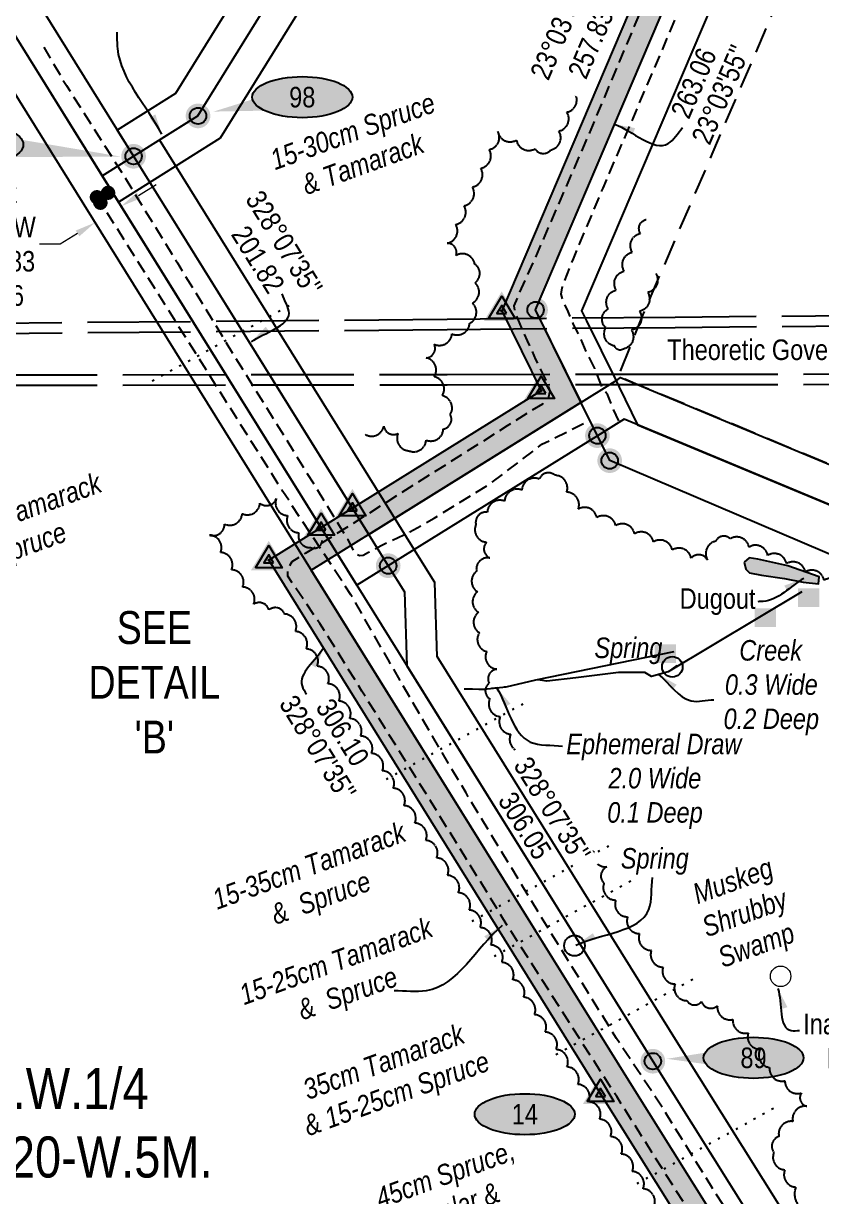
# Model space of a CAD drawing. Extents: x 502021 to 516972, y 6026865 to 6037901.
# Drawn here: x 506605 to 506994, y 6029205 to 6029776 of the extents above; entities that cross this region are included whole.
import ezdxf
from ezdxf.enums import TextEntityAlignment as Align

# ---------------------------------------------------------------- set-up
doc = ezdxf.new("R2010")
doc.units = 0
doc.header["$LTSCALE"] = 5
doc.header["$PDSIZE"] = 0.5
for name, pattern in [('0', [1, 1, 0]), ('foc-ACCESSROAD', [3.75, 2.5, -1.25]), ('foc-TOPO', [1, 0.2, -0.8]), ('foc-TOPO-ephemeral', [6.25, 3.125, -0.625, 0.625, -0.625, 0.625, -0.625]), ('foc-UNSURVEYED', [12.5, 10, -2.5]), ('UG_PIPE', [1.875, 1.25, -0.625])]:
    doc.linetypes.add(name, pattern=pattern)
doc.layers.get('Defpoints').update_dxf_attribs({"color": 9})
for name, color, linetype, lineweight in [('AS-GENERAL', 48, 'Continuous', 18), ('F-RW-T', 190, 'Continuous', 9), ('T-TEXT', 48, 'Continuous', 18)]:
    doc.layers.add(name, color=color, linetype=linetype, lineweight=lineweight)
for name, color, linetype in [('AS-PIPE-UG', 44, 'UG_PIPE'), ('AS-SYMBOL', 7, 'Continuous'), ('AS-UNDERLAY-H', 141, 'Continuous'), ('C-RW', 13, 'Continuous'), ('C-SYMBOL', 7, 'Continuous'), ('DETAIL-T', 7, 'Continuous'), ('F-RW', 190, 'Continuous'), ('F-WS', 190, 'foc-ACCESSROAD'), ('L-BD', 7, 'Continuous'), ('L-BD1', 253, 'Continuous'), ('L-MON', 1, 'Continuous'), ('L-ROAD-T', 7, 'Continuous'), ('L-USEC', 7, 'foc-UNSURVEYED'), ('P-ELEVATION', 7, 'Continuous'), ('P-PROPOSED', 10, 'Continuous'), ('P-PROPOSED-H', 21, 'Continuous'), ('P-STATION', 7, 'Continuous'), ('T-BUSH', 110, '0'), ('T-BUSH-T', 110, 'Continuous'), ('T-DRAW', 143, 'foc-TOPO-ephemeral'), ('T-VEGETATION CHANGE', 104, 'foc-TOPO'), ('T-WATER', 160, 'Continuous'), ('T-WATER-H', 133, 'Continuous'), ('T-WATER-T', 170, 'Continuous')]:
    doc.layers.add(name, color=color, linetype=linetype)
doc.styles.add('175L', font='ARIALN.TTF', dxfattribs={"height": 20})
doc.styles.add('80CG', font='ARIALN.TTF', dxfattribs={"height": 10})
doc.styles.add('80L', font='ARIALN.TTF', dxfattribs={"height": 10})
doc.styles.add('80LS', font='ARIALNI.TTF', dxfattribs={"height": 10})
doc.styles.add('foc-LtypeFont', font='ARIALN.TTF', dxfattribs={"height": 7.35})
doc.linetypes.add('foc-TOPO-flowdirection-NOLINE', pattern='A,0,[">",foc-LtypeFont,S=0.3,R=0,X=0,Y=-0.945],-20,[">",foc-LtypeFont,S=0.3,R=0,X=0,Y=-0.945],0', length=20)
doc.dimstyles.new('Compass 5 000', dxfattribs={"dimscale": 5, "dimtxt": 9, "dimasz": 2, "dimexe": 0.2, "dimexo": 0.0625, "dimgap": 0.5, "dimtad": 0, "dimtih": 1, "dimtoh": 1, "dimzin": 0, "dimdsep": 46, "dimtxsty": '80CG', "dimcen": 0.1, "dimse1": 1, "dimse2": 1, "dimclrd": 256, "dimclrt": 256, "dimaunit": 1, "dimadec": 4, "dimazin": 0, "dimtfac": 0.06, "dimtofl": 0, "dimtmove": 0, "dimatfit": 1, "dimfxl": 0.2, "dimtolj": 1, "dimtzin": 0, "dimlwd": -1, "dimarcsym": 0})

# ---------------------------------------------------------------- blocks, each defined once
blk = doc.blocks.new('fdia')
at = {"color": 255, "const_width": 1}
blk.add_lwpolyline([(-0.5, 0, 1), (0.5, 0, 1)], format="xyb", close=True, dxfattribs=at)
blk = doc.blocks.new('Fdiaa')
blk.add_blockref('fdia', (0, 0))
blk = doc.blocks.new('fdib')
at = {"color": 1, "const_width": 1.6}
blk.add_lwpolyline([(-0.4, 0, 1), (0.4, 0, 1)], format="xyb", close=True, dxfattribs=at)
at = {"color": 1}
blk.add_circle((0, 0), 0.8, dxfattribs=at)
blk = doc.blocks.new('Fdibb')
blk.add_blockref('fdib', (0, 0))
blk = doc.blocks.new('fdicc')
for name in ['Fdibb', 'Fdiaa']:
    blk.add_blockref(name, (0, 0))
blk = doc.blocks.new('FDI')
blk.add_blockref('fdicc', (0, 0))
blk = doc.blocks.new('*D622')
at = {"layer": 'Defpoints', "color": 0, "transparency": 16777216}
for p in [(506628.4, 6029726.31), (506615.66, 6029718.39), (506640.12, 6029679.05)]:
    blk.add_point(p, dxfattribs=at)
at = {"layer": 'F-RW-T', "transparency": 16777216}
for p, q in [((506661.35, 6029692.25), (506669.84, 6029697.53)), ((506631.63, 6029673.77), (506623.14, 6029668.49)), ((506623.14, 6029668.49), (506613.14, 6029668.49))]:
    blk.add_line(p, q, dxfattribs=at)
for points in [[(506660.47, 6029693.66), (506662.23, 6029690.83), (506652.86, 6029686.97)], [(506630.75, 6029675.18), (506632.51, 6029672.35), (506640.12, 6029679.05)]]:
    blk.add_solid(points, dxfattribs=at)
at = {"layer": 'F-RW-T', "transparency": 16777216, "insert": (506574.05, 6029668.49), "char_height": 10, "attachment_point": 5, "style": '80CG'}
blk.add_mtext('\\A1;Paramount\\P15.00 P/L R/W\\PPlan 972 0583\\PPLA 941676', dxfattribs=at)
blk = doc.blocks.new('RISER')
h = blk.add_hatch(color=255)
h.dxf.hatch_style = 1
edge = h.paths.add_edge_path()
edge.add_arc((0, 0), 0.7, 0, 360)
blk.add_hatch(color=13).paths.add_polyline_path([(0.58, -0.15), (-0.58, -0.15, 0.774597)])
at = {"color": 13}
blk.add_line((-0.58, -0.15), (0.58, -0.15), dxfattribs=at)
blk.add_circle((0, 0), 0.6, dxfattribs=at)
blk = doc.blocks.new('TRIA')
blk.add_hatch(color=255).paths.add_polyline_path([(-0.041, 1.521), (-1.475, -0.867), (1.392, -0.867)])
blk = doc.blocks.new('Hybrid_EC')
at = {"color": 251}
for points in [[(-1.3, -0.74), (0, 1.42), (1.3, -0.74)], [(0.47, -0.26), (0, 0.53), (-0.47, -0.26)]]:
    blk.add_lwpolyline(points, close=True, dxfattribs=at)
at = {"layer": 'Defpoints'}
blk.add_circle((0, 0), 0.05, dxfattribs=at)
at = {"xscale": 1.2, "yscale": 1.2, "zscale": 1.2}
blk.add_blockref('TRIA', (0.05, 0.06), dxfattribs=at)
blk = doc.blocks.new('Hybrd Num')
at = {"layer": 'P-ELEVATION'}
h = blk.add_hatch(color=111, dxfattribs=at)
h.dxf.hatch_style = 1
edge = h.paths.add_edge_path()
edge.add_ellipse((0, 0), major_axis=(-24.38, 0), ratio=0.410256, start_angle=0, end_angle=360)
at = {"layer": 'P-ELEVATION', "color": 7, "flags": 128}
blk.add_lwpolyline([(0, 0, 12.5, 0, 0), (-12.42, -6.43, 0, 0, 0)], format="xyseb", dxfattribs=at)
at = {"layer": 'P-ELEVATION', "color": 7}
blk.add_ellipse((0, 0), major_axis=(-24.38, 0), ratio=0.410256, dxfattribs=at)
at = {"color": 0, "style": '80L'}
blk.add_attdef('NUMBER', text='', height=10, dxfattribs=at).set_placement((0, 0), align=Align.MIDDLE_CENTER)
at = {"style": '80L', "flags": 1}
blk.add_attdef('ID', text='', height=10, dxfattribs=at).set_placement((-0.56, -3.99), align=Align.MIDDLE_CENTER)
blk = doc.blocks.new('*U997')
at = {"layer": 'P-ELEVATION'}
h = blk.add_hatch(color=111, dxfattribs=at)
h.dxf.hatch_style = 1
edge = h.paths.add_edge_path()
edge.add_ellipse((0, 0), major_axis=(-24.38, 0), ratio=0.410256, start_angle=0, end_angle=360)
at = {"layer": 'P-ELEVATION', "color": 7, "flags": 128}
blk.add_lwpolyline([(0, 0, 12.5, 0, 0), (-42.26, -0.49, 0, 0, 0)], format="xyseb", dxfattribs=at)
at = {"layer": 'P-ELEVATION', "color": 7}
blk.add_ellipse((0, 0), major_axis=(-24.38, 0), ratio=0.410256, dxfattribs=at)
at = {"color": 0, "style": '80L'}
blk.add_attdef('NUMBER', text='', height=10, dxfattribs=at).set_placement((0, 0), align=Align.MIDDLE_CENTER)
at = {"style": '80L', "flags": 1}
blk.add_attdef('ID', text='', height=10, dxfattribs=at).set_placement((-0.56, -3.99), align=Align.MIDDLE_CENTER)
blk = doc.blocks.new('*U999')
at = {"layer": 'P-ELEVATION'}
h = blk.add_hatch(color=111, dxfattribs=at)
h.dxf.hatch_style = 1
edge = h.paths.add_edge_path()
edge.add_ellipse((0, 0), major_axis=(-24.38, 0), ratio=0.410256, start_angle=0, end_angle=360)
at = {"layer": 'P-ELEVATION', "color": 7, "flags": 128}
blk.add_lwpolyline([(0, 0, 12.5, 0, 0), (71.55, -5.81, 0, 0, 0)], format="xyseb", dxfattribs=at)
at = {"layer": 'P-ELEVATION', "color": 7}
blk.add_ellipse((0, 0), major_axis=(-24.38, 0), ratio=0.410256, dxfattribs=at)
at = {"color": 0, "style": '80L'}
blk.add_attdef('NUMBER', text='', height=10, dxfattribs=at).set_placement((0, 0), align=Align.MIDDLE_CENTER)
at = {"style": '80L', "flags": 1}
blk.add_attdef('ID', text='', height=10, dxfattribs=at).set_placement((-0.56, -3.99), align=Align.MIDDLE_CENTER)
blk = doc.blocks.new('*U995')
at = {"layer": 'P-ELEVATION'}
h = blk.add_hatch(color=111, dxfattribs=at)
h.dxf.hatch_style = 1
edge = h.paths.add_edge_path()
edge.add_ellipse((0, 0), major_axis=(-24.38, 0), ratio=0.410256, start_angle=0, end_angle=360)
at = {"layer": 'P-ELEVATION', "color": 7, "flags": 128}
blk.add_lwpolyline([(0, 0, 12.5, 0, 0), (-43.24, -7.05, 0, 0, 0)], format="xyseb", dxfattribs=at)
at = {"layer": 'P-ELEVATION', "color": 7}
blk.add_ellipse((0, 0), major_axis=(-24.38, 0), ratio=0.410256, dxfattribs=at)
at = {"color": 0, "style": '80L'}
blk.add_attdef('NUMBER', text='', height=10, dxfattribs=at).set_placement((0, 0), align=Align.MIDDLE_CENTER)
at = {"style": '80L', "flags": 1}
blk.add_attdef('ID', text='', height=10, dxfattribs=at).set_placement((-0.56, -3.99), align=Align.MIDDLE_CENTER)

msp = doc.modelspace()

# ---------------------------------------------------------------- hatches: boundary and pattern name
at = {"layer": 'AS-UNDERLAY-H', "linetype": 'Continuous'}
h = msp.add_hatch(color=256, dxfattribs=at)
h.dxf.hatch_style = 1
h.paths.add_polyline_path([(506982.393, 6029500.919), (506992.684, 6029500.919), (506992.684, 6029491.843), (506982.393, 6029491.843)])
h = msp.add_hatch(color=256, dxfattribs=at)
h.dxf.hatch_style = 1
h.paths.add_polyline_path([(506961.261, 6029491.16), (506971.551, 6029491.16), (506971.551, 6029482.084), (506961.261, 6029482.084)])
h = msp.add_hatch(color=256, dxfattribs=at)
h.dxf.hatch_style = 1
h.paths.add_polyline_path([(506912.617, 6029473.709), (506922.908, 6029473.709), (506922.908, 6029464.634), (506912.617, 6029464.634)])
at = {"layer": 'P-PROPOSED-H'}
h = msp.add_hatch(color=256, dxfattribs=at)
h.dxf.hatch_style = 1
h.paths.add_polyline_path([(504973.197, 6032186.53), (504922.761, 6032152.537), (504803.024, 6032187.082), (504622.188, 6032065.083), (504798.107, 6031801.5), (504823.054, 6031778.431), (504776.7, 6031728.304), (505444.447, 6031110.817), (505445.55, 6031082.57), (505616.096, 6030924.861), (505548.237, 6030851.481), (505709.674, 6030702.192), (505777.534, 6030775.574), (506054.488, 6030519.465), (506082.737, 6030520.569), (506274.819, 6030342.944), (506939.05, 6029873.176), (506838.091, 6029636.079), (506857.259, 6029597.1), (506724.679, 6029514.687), (506886.234, 6029254.877), (507213.444, 6028732.366), (507213.71, 6028563.716), (507244.775, 6028565.045), (507304.079, 6028537.359), (507314.327, 6028536.982), (507315.569, 6028501.931), (507335.616, 6028501.192), (507340.198, 6028371.878), (507173.628, 6028290.235), (507215.418, 6028204.976), (507228.88, 6028211.574), (507193.689, 6028283.372), (507351.284, 6028360.616), (507355.359, 6028367.389), (507350.104, 6028515.661), (507330.058, 6028516.399), (507328.816, 6028551.45), (507307.668, 6028552.23), (507247.796, 6028580.18), (507228.677, 6028579.362), (507228.429, 6028736.683), (506898.953, 6029262.814), (506745.329, 6029509.87), (506876.703, 6029591.534), (506854.577, 6029636.528), (506957.583, 6029878.431), (506284.277, 6030354.618), (506088.356, 6030535.792), (506060.107, 6030534.689), (505776.706, 6030796.76), (505708.846, 6030723.378), (505569.423, 6030852.309), (505637.282, 6030925.689), (505460.289, 6031089.361), (505459.185, 6031117.608), (504797.886, 6031729.133), (504844.24, 6031779.259), (504809.59, 6031811.301), (504642.939, 6032060.997), (504805.6, 6032170.736), (504925.334, 6032136.191), (504981.195, 6032173.841)])
at = {"layer": 'T-WATER-H'}
h = msp.add_hatch(color=256, dxfattribs=at)
h.dxf.hatch_style = 1
h.paths.add_polyline_path([(506956.132, 6029513.643), (506956.998, 6029510.264), (506958.68, 6029508.596), (506964.554, 6029507.311), (506975.698, 6029505.692), (506984.835, 6029504.027), (506992.225, 6029503.242), (506992.619, 6029506.637), (506977.436, 6029511.925), (506962.763, 6029515.127), (506958.519, 6029515.882)])

# ---------------------------------------------------------------- linework, layer by layer
at = {"layer": 'AS-GENERAL'}
msp.add_circle((506973.858, 6029312.09), 4.997, dxfattribs=at)
at = {"layer": 'AS-PIPE-UG', "flags": 128}
for points in [[(506895.183, 6029582.462), (506892.345, 6029588.446), (506889.735, 6029594.994), (506887.018, 6029598.903), (506883.445, 6029607.95), (506879.562, 6029615.631), (506876.374, 6029623.043), (506873.084, 6029629.501), (506870.048, 6029636.618), (506867.963, 6029640.531), (506867.001, 6029644.21), (506867.509, 6029647.248), (506873.011, 6029661.442), (506887.438, 6029695.87), (506897.316, 6029718.852), (506915.533, 6029761.308), (506932.559, 6029801.798), (506951.586, 6029847.186), (506964.299, 6029875.289), (506977.096, 6029906.267), (506978.353, 6029911.109), (506977.5, 6029914.088), (506973.54, 6029917.548), (506965.502, 6029923.208), (506957.625, 6029928.97), (506950.19, 6029934.121), (506917.546, 6029956.873), (506878.89, 6029983.687), (506851.255, 6030002.854), (506832.453, 6030016.104), (506800.846, 6030038.859), (506764.512, 6030064.732), (506731.369, 6030088.159), (506685.953, 6030120.2), (506647.066, 6030147.15), (506600.034, 6030180.655), (506563.193, 6030206.731), (506525.692, 6030233.367), (506494.909, 6030254.861), (506465.786, 6030274.777), (506396.78, 6030324.509)], [(506615.202, 6029764.457), (506626.204, 6029745.706), (506654.222, 6029701.651), (506680.211, 6029659.434), (506713.596, 6029604.981), (506732.276, 6029574.944), (506752.535, 6029542.193), (506756.847, 6029535.172), (506763.009, 6029524.879), (506766.07, 6029519.196), (506767.218, 6029517.778), (506768.868, 6029516.981), (506770.71, 6029517.193), (506773.33, 6029518.55), (506779.351, 6029521.803), (506793.428, 6029528.428), (506805.197, 6029535.144), (506832.903, 6029552.199), (506857.656, 6029571.086), (506879.552, 6029582.034)], [(507120.698, 6028923.109), (507115.572, 6028932.081), (507101.327, 6028956.946), (507085.013, 6028981.83), (507070.316, 6029005.09), (507050.172, 6029037.524), (507026.992, 6029075.01), (507016.929, 6029089.831), (506985.479, 6029139.354), (506942.237, 6029206.541), (506916.132, 6029248.459), (506894.043, 6029281.733), (506861.871, 6029333.669), (506843.013, 6029364.696), (506820.729, 6029401.353), (506804.351, 6029428.972), (506782.807, 6029466.274), (506764.705, 6029497.869), (506731.627, 6029548.075), (506645.346, 6029684.905), (506642.777, 6029688.677)]]:
    msp.add_lwpolyline(points, dxfattribs=at)
at = {"layer": 'C-RW', "flags": 128}
msp.add_lwpolyline([(507131.274, 6028948.264), (506924.329, 6029278.715), (506806.742, 6029467.809), (506805.562, 6029503.811), (506795.529, 6029519.946), (506671.562, 6029719.301), (506690.225, 6029731.018), (506885.229, 6030045.561), (507007.786, 6030173.822), (506996.948, 6030184.181), (506873.31, 6030054.789), (506679.313, 6029741.869), (506650.975, 6029724.078), (506658.906, 6029711.323), (506782.873, 6029511.962), (506790.71, 6029499.305), (506791.89, 6029463.303), (506911.61, 6029270.778), (507123.559, 6028932.336)], dxfattribs=at)
at = {"layer": 'C-RW'}
msp.add_lwpolyline([(506488.189, 6029985.869), (506658.906, 6029711.323), (506658.906, 6029711.323), (506773.373, 6029527.24), (506888.146, 6029598.669), (506888.146, 6029598.669), (506894.639, 6029602.707), (506895.882, 6029603.684), (506904.278, 6029600.18), (507212.284, 6029471.846), (507265.204, 6029449.796), (507267.054, 6029433.14), (507268.392, 6029421.087), (507270.493, 6029402.131), (507257.549, 6029400.755), (507255.467, 6029419.662), (507254.136, 6029431.732), (507253.764, 6029435.113), (507212.315, 6029452.369), (506897.656, 6029583.368), (506884.674, 6029575.299), (506767.559, 6029502.511), (506643.638, 6029701.743), (506525.913, 6029891.427)], dxfattribs=at)
at = {"layer": 'F-RW'}
for points in [[(506526.903, 6030248.57), (506863.228, 6030010.431), (506864.272, 6030009.692), (506865.056, 6030009.138), (506875.402, 6030001.813), (506876.503, 6030001.034), (506996.323, 6029916.193), (506988.304, 6029897.359), (506982.289, 6029883.234), (506974.953, 6029866.005), (506877.012, 6029636.003), (506879.345, 6029631.251), (506893.602, 6029602.268), (506895.242, 6029598.928), (506904.246, 6029580.625), (507138.143, 6029483.247), (507138.143, 6029483.247), (507139.597, 6029469.507)], [(507159.086, 6029095.385), (507119.919, 6029465.512), (506890.66, 6029563.135), (506876.692, 6029591.54), (506854.577, 6029636.528), (506970.92, 6029909.757), (506865.77, 6029984.122), (506864.944, 6029984.707), (506853.498, 6029992.81), (506852.714, 6029993.365), (506526.941, 6030224.033)], [(506487.53, 6029952.838), (506911.672, 6029270.751), (507324.421, 6028611.632), (507324.421, 6028611.632), (507324.421, 6028611.632), (507324.421, 6028611.632), (507343.74, 6028610.938), (507324.421, 6028611.632), (507411.683, 6028608.426), (507411.683, 6028608.426), (507411.683, 6028608.426), (507411.683, 6028608.426), (507411.683, 6028608.426), (507412.164, 6028593.424), (507412.891, 6028563.386), (507413.229, 6028548.36), (507413.603, 6028528.326), (507420.659, 6028209.097), (507421.088, 6028192.246), (507462.313, 6028123.46), (507467.006, 6028115.86), (507467.7, 6028114.55), (507548.432, 6027980.629), (507608.527, 6027880.762)], [(507591.222, 6027880.743), (507531.056, 6027980.611), (507450.142, 6028114.753), (507448.98, 6028116.696), (507412.309, 6028178.008), (507406.506, 6028436.737), (507404.445, 6028528.655), (507404.023, 6028548.689), (507403.688, 6028563.716), (507402.988, 6028593.73), (507389.553, 6028594.22), (507382.039, 6028594.479), (507374.515, 6028594.797), (507364.485, 6028595.17), (507344.437, 6028595.898), (507315.931, 6028596.942), (506898.943, 6029262.819), (506474.799, 6029944.921)]]:
    msp.add_lwpolyline(points, dxfattribs=at)
msp.add_lwpolyline([(506701.088, 6029720.086), (506651.584, 6029689.008), (506643.652, 6029701.73), (506690.225, 6029731.018), (506885.229, 6030045.561), (507007.819, 6030173.788), (507018.638, 6030163.442), (506908.079, 6030047.78), (506897.454, 6030036.828)], close=True, dxfattribs=at)
at = {"layer": 'F-WS', "flags": 128}
msp.add_lwpolyline([(507325.284, 6029696.475), (507323.783, 6029690.271), (507316.787, 6029693.253), (507303.115, 6029636.731), (507294.479, 6029601.028), (507278.954, 6029536.843), (507272.57, 6029537.149), (507272.283, 6029531.154), (507278.611, 6029530.851), (507286.458, 6029458.839), (507294.372, 6029455.464), (507296.406, 6029436.804), (507288.499, 6029440.099), (507264.228, 6029450.213), (507211.308, 6029472.263), (506903.302, 6029600.598), (506894.906, 6029604.102), (506906.454, 6029633.156), (506999.841, 6029850.154), (507321.551, 6029712.953), (507325.259, 6029711.372), (507328.547, 6029709.97), (507325.284, 6029696.475)], close=True, dxfattribs=at)
at = {"layer": 'L-USEC'}
for p, q in [((506811.531, 6029631.896), (506528.651, 6029629.357)), ((506922.474, 6029632.891), (506811.531, 6029631.896)), ((507212.027, 6029635.49), (506922.474, 6029632.891)), ((506811.576, 6029626.869), (506518.607, 6029624.239)), ((506922.519, 6029627.864), (506811.576, 6029626.869)), ((507212.072, 6029630.462), (506922.519, 6029627.864)), ((506528.691, 6029604.821), (506811.573, 6029605.123)), ((506811.573, 6029605.123), (506922.521, 6029605.241)), ((506922.521, 6029605.241), (507212.077, 6029605.549)), ((506528.696, 6029599.794), (506811.578, 6029600.096)), ((506811.578, 6029600.096), (506922.527, 6029600.214)), ((506922.527, 6029600.214), (507212.083, 6029600.522))]:
    msp.add_line(p, q, dxfattribs=at)
at = {"layer": 'T-BUSH', "flags": 128}
for points in [[(506771.556, 6029575.967, 0.5205671), (506780.736, 6029579.92, 0.5205671), (506787.605, 6029576.415, 0.5205671), (506792.941, 6029567.964, 0.5205671), (506801.297, 6029573.153, 0.5205671), (506809.702, 6029578.561, 0.5205671), (506813.03, 6029585.541, 0.5205671), (506809.149, 6029594.752, 0.5205671), (506805.268, 6029603.962, 0.5205671), (506801.387, 6029613.173, 0.5205671), (506805.268, 6029619.81, 0.5205671), (506813.883, 6029624.878, 0.5205671), (506822.497, 6029629.945, 0.5205671), (506823.821, 6029639.838, 0.5205671), (506825.116, 6029649.748, 0.5205671), (506824.981, 6029658.865, 0.5205671), (506815.888, 6029663.013, 0.5205671), (506811.609, 6029668.982, 0.5205671), (506815.682, 6029678.11, 0.5205671), (506819.754, 6029687.237, 0.5205671), (506823.826, 6029696.364, 0.5205671), (506827.899, 6029705.492, 0.5205671), (506831.971, 6029714.619, 0.5205671), (506836.181, 6029723.38, 0.5205671), (506845.251, 6029719.183, 0.5205671), (506854.322, 6029714.985, 0.5205671), (506861.999, 6029714.407, 0.5205671), (506865.913, 6029723.604, 0.5205671), (506869.827, 6029732.8, 0.5205671), (506873.741, 6029741.997, 0.5205671), (506877.655, 6029751.193, 0.5205671), (506881.569, 6029760.39, 0.5205671), (506885.483, 6029769.586, 0.5205671), (506889.397, 6029778.783, 0.5205671), (506893.311, 6029787.979, 0.5205671), (506897.225, 6029797.176, 0.5205671), (506901.139, 6029806.372, 0.5205671), (506905.053, 6029815.569, 0.5205671), (506908.967, 6029824.765, 0.5205671), (506912.881, 6029833.962, 0.5205671), (506916.795, 6029843.158, 0.5205671), (506919.544, 6029851.886, 0.5205671), (506913.909, 6029857.433, 0.5205671), (506916.967, 6029866.949, 0.5205671), (506909.057, 6029872.431, 0.5205671), (506911.742, 6029880.686, 0.5205671), (506905.88, 6029887.014, 0.5205671), (506897.737, 6029892.809, 0.5205671), (506889.594, 6029898.604, 0.5205671), (506881.45, 6029904.399, 0.5205671), (506873.307, 6029910.194, 0.5205671), (506865.164, 6029915.988, 0.5205671), (506857.021, 6029921.783, 0.5205671), (506849.915, 6029920.145, 0.5205671), (506843.671, 6029912.341, 0.5205671), (506835.516, 6029913.546, 0.5205671), (506826.641, 6029918.143, 0.5205671), (506823.362, 6029924.049, 0.5205671), (506829.276, 6029932.106, 0.5205671), (506835.191, 6029940.163, 0.5205671), (506842.34, 6029949.902, 0.5205671)], [(506913.099, 6029654.231, -0.5205671), (506909.156, 6029645.047, -0.5205671), (506905.213, 6029635.863, -0.5205671), (506901.27, 6029626.679, -0.5205671), (506897.327, 6029617.495, -0.5205671), (506893.133, 6029618.902, -0.5205671), (506888.761, 6029627.89, -0.5205671), (506889.945, 6029637.018, -0.5205671), (506893.857, 6029646.215, -0.5205671), (506897.77, 6029655.412, -0.5205671), (506901.683, 6029664.609, -0.5205671), (506905.595, 6029673.806, -0.5205671), (506908.47, 6029680.564, -0.5205671)], [(507006.147, 6029477.886, 0.5205671), (507016.055, 6029479.202, 0.5205671), (507025.963, 6029480.517, 0.5205671), (507035.871, 6029481.832, 0.5205671), (507040.46, 6029484.066, 0.5205671), (507031.51, 6029488.509, 0.5205671), (507022.403, 6029492.626, 0.5205671), (507013.295, 6029496.743, 0.5205671), (507004.188, 6029500.861, 0.5205671), (506995.049, 6029504.907, 0.5205671), (506985.909, 6029508.95, 0.5205671), (506976.768, 6029512.994, 0.5205671), (506967.628, 6029517.037, 0.5205671), (506958.488, 6029521.08, 0.5205671), (506949.347, 6029525.124, 0.5205671), (506942.279, 6029523.891, 0.5205671), (506938.33, 6029514.709, 0.5205671), (506930.328, 6029515.697, 0.5205671), (506921.146, 6029519.645, 0.5205671), (506911.964, 6029523.592, 0.5205671), (506902.782, 6029527.54, 0.5205671), (506893.6, 6029531.488, 0.5205671), (506884.418, 6029535.436, 0.5205671), (506875.363, 6029539.538, 0.5205671), (506869.7, 6029547.774, 0.5205671), (506864.038, 6029556.01, 0.5205671), (506856.343, 6029554.196, 0.5205671), (506847.925, 6029548.808, 0.5205671), (506839.507, 6029543.419, 0.5205671), (506831.089, 6029538.031, 0.5205671), (506825.535, 6029531.984, 0.5205671), (506830.754, 6029523.46, 0.5205671), (506832.269, 6029515.765, 0.5205671), (506825.826, 6029509.302, 0.5205671), (506826.286, 6029499.318, 0.5205671), (506826.747, 6029489.334, 0.5205671), (506827.208, 6029479.35, 0.5205671), (506830.78, 6029470.273, 0.5205671), (506835.755, 6029461.604, 0.5205671), (506831.916, 6029454.799, 0.5205671), (506832.317, 6029447.157, 0.5205671), (506837.407, 6029438.555, 0.5205671), (506842.496, 6029429.953, 0.5205671), (506847.586, 6029421.351, 0.5205671), (506852.675, 6029412.749, 0.5205671), (506857.765, 6029404.147, 0.5205671), (506863.68, 6029396.128, 0.5205671), (506870.067, 6029388.44, 0.5205671), (506876.454, 6029380.752, 0.5205671), (506882.841, 6029373.064, 0.5205671), (506889.228, 6029365.376, 0.5205671), (506887.855, 6029357.36, 0.5205671), (506893.625, 6029349.2, 0.5205671), (506899.396, 6029341.039, 0.5205671), (506905.167, 6029332.879, 0.5205671), (506910.937, 6029324.718, 0.5205671), (506916.708, 6029316.558, 0.5205671), (506922.479, 6029308.397, 0.5205671), (506928.25, 6029300.237, 0.5205671), (506935.316, 6029299.75, 0.5205671), (506943.072, 6029297.671, 0.5205671), (506950.613, 6029291.112, 0.5205671), (506958.155, 6029284.553, 0.5205671), (506963.889, 6029276.572, 0.5205671), (506968.487, 6029267.698, 0.5205671), (506975.939, 6029261.249, 0.5205671), (506983.955, 6029255.28, 0.5205671), (506986.576, 6029248.802, 0.5205671), (506979.815, 6029241.44, 0.5205671), (506973.055, 6029234.079, 0.5205671), (506970.604, 6029226.333, 0.5205671), (506975.955, 6029217.891, 0.5205671), (506981.306, 6029209.45, 0.5205671), (506988.945, 6029197.398, 0.5205671)], [(507186.75, 6028646.867, 0.5205671), (507186.069, 6028656.786, 0.5205671), (507185.399, 6028666.689, 0.5205671), (507195.394, 6028666.654, 0.5205671), (507205.388, 6028666.619, 0.5205671), (507205.573, 6028675.972, 0.5205671), (507205.099, 6028685.955, 0.5205671), (507204.625, 6028695.939, 0.5205671), (507204.151, 6028705.922, 0.5205671), (507197.219, 6028707.558, 0.5205671), (507196.76, 6028717.397, 0.5205671), (507195.443, 6028727.246, 0.5205671), (507192.977, 6028736.932, 0.5205671), (507190.512, 6028746.618, 0.5205671), (507187.789, 6028756.209, 0.5205671), (507183.363, 6028765.17, 0.5205671), (507178.767, 6028774.037, 0.5205671), (507173.473, 6028782.514, 0.5205671), (507168.179, 6028790.992, 0.5205671), (507162.885, 6028799.469, 0.5205671), (507157.591, 6028807.946, 0.5205671), (507152.296, 6028816.424, 0.5205671), (507147.002, 6028824.901, 0.5205671), (507141.708, 6028833.379, 0.5205671), (507136.414, 6028841.856, 0.5205671), (507131.12, 6028850.334, 0.5205671), (507125.826, 6028858.811, 0.5205671), (507120.532, 6028867.288, 0.5205671), (507115.237, 6028875.766, 0.5205671), (507109.943, 6028884.243, 0.5205671), (507104.649, 6028892.721, 0.5205671), (507099.355, 6028901.198, 0.5205671), (507094.061, 6028909.676, 0.5205671), (507088.767, 6028918.153, 0.5205671), (507083.473, 6028926.63, 0.5205671), (507078.178, 6028935.108, 0.5205671), (507072.884, 6028943.585, 0.5205671), (507067.59, 6028952.063, 0.5205671), (507062.296, 6028960.54, 0.5205671), (507057.002, 6028969.018, 0.5205671), (507051.708, 6028977.495, 0.5205671), (507046.414, 6028985.972, 0.5205671), (507041.119, 6028994.45, 0.5205671), (507035.825, 6029002.927, 0.5205671), (507030.531, 6029011.405, 0.5205671), (507025.237, 6029019.882, 0.5205671), (507019.943, 6029028.36, 0.5205671), (507014.649, 6029036.837, 0.5205671), (507009.355, 6029045.314, 0.5205671), (507003.213, 6029050.156, 0.5205671), (506994.717, 6029044.892, 0.5205671), (506986.221, 6029039.628, 0.5205671), (506978.354, 6029037.202, 0.5205671), (506972.879, 6029045.563, 0.5205671), (506967.404, 6029053.925, 0.5205671), (506961.929, 6029062.287, 0.5205671), (506956.454, 6029070.648, 0.5205671), (506950.978, 6029079.01, 0.5205671), (506945.503, 6029087.372, 0.5205671), (506951.342, 6029094.206, 0.5205671), (506958.838, 6029100.817, 0.5205671), (506966.334, 6029107.427, 0.5205671), (506965.073, 6029115.319, 0.5205671), (506959.785, 6029123.8, 0.5205671), (506954.496, 6029132.281, 0.5205671), (506949.208, 6029140.762, 0.5205671), (506943.919, 6029149.243, 0.5205671), (506938.631, 6029157.724, 0.5205671), (506933.342, 6029166.205, 0.5205671), (506928.054, 6029174.686, 0.5205671), (506922.765, 6029183.167, 0.5205671), (506917.477, 6029191.648, 0.5205671), (506912.188, 6029200.129, 0.5205671), (506906.9, 6029208.61, 0.5205671), (506901.611, 6029217.091, 0.5205671), (506896.323, 6029225.572, 0.5205671), (506891.034, 6029234.053, 0.5205671), (506885.746, 6029242.534, 0.5205671), (506880.457, 6029251.015, 0.5205671), (506875.169, 6029259.495, 0.5205671), (506869.881, 6029267.976, 0.5205671), (506864.592, 6029276.457, 0.5205671), (506859.304, 6029284.938, 0.5205671), (506854.015, 6029293.419, 0.5205671), (506848.727, 6029301.9, 0.5205671), (506843.438, 6029310.381, 0.5205671), (506838.15, 6029318.862, 0.5205671), (506832.861, 6029327.343, 0.5205671), (506827.573, 6029335.824, 0.5205671), (506822.284, 6029344.305, 0.5205671), (506816.996, 6029352.786, 0.5205671), (506811.707, 6029361.267, 0.5205671), (506806.419, 6029369.748, 0.5205671), (506801.13, 6029378.229, 0.5205671), (506795.842, 6029386.71, 0.5205671), (506790.553, 6029395.191, 0.5205671), (506785.265, 6029403.672, 0.5205671), (506779.976, 6029412.153, 0.5205671), (506774.688, 6029420.634, 0.5205671), (506769.399, 6029429.115, 0.5205671), (506764.111, 6029437.596, 0.5205671), (506758.822, 6029446.077, 0.5205671), (506753.534, 6029454.558, 0.5205671), (506748.246, 6029463.038, 0.5205671), (506742.957, 6029471.519, 0.5205671), (506737.669, 6029480, 0.5205671), (506732.38, 6029488.481, 0.5205671), (506724.751, 6029490.43, 0.5205671), (506717.381, 6029493.195, 0.5205671), (506712.005, 6029501.621, 0.5205671), (506706.63, 6029510.047, 0.5205671), (506701.255, 6029518.473, 0.5205671), (506695.879, 6029526.899, 0.5205671), (506703.167, 6029532.269, 0.5205671), (506711.794, 6029537.315, 0.5205671), (506720.421, 6029542.362, 0.5205671), (506728.429, 6029544.771, 0.5205671), (506733.905, 6029536.41, 0.5205671), (506739.382, 6029528.049, 0.5205671), (506745.11, 6029520.799, 0.5205671), (506750.739, 6029524.214, 0.5205671)]]:
    msp.add_lwpolyline(points, format="xyb", dxfattribs=at)
at = {"layer": 'T-DRAW', "linetype": 'foc-TOPO-flowdirection-NOLINE', "flags": 128}
msp.add_lwpolyline([(506921.945, 6029470.082), (506854.622, 6029456.23), (506840.163, 6029452.919), (506829.585, 6029451.744), (506819.781, 6029451.952)], dxfattribs=at)
at = {"layer": 'T-DRAW', "flags": 128}
msp.add_lwpolyline([(506854.622, 6029456.23), (506840.163, 6029452.919), (506829.585, 6029451.744), (506819.781, 6029451.952)], dxfattribs=at)
at = {"layer": 'T-VEGETATION CHANGE', "flags": 128}
for points in [[(506734.58, 6029638.503), (506665.362, 6029600.356)], [(506848.419, 6029444.654), (506779.201, 6029406.507)], [(506890.117, 6029375.519), (506820.899, 6029337.372)], [(506900.912, 6029358.389), (506831.694, 6029320.242)], [(506931.079, 6029310.568), (506861.861, 6029272.421)], [(506970.379, 6029247.693), (506901.161, 6029209.546)]]:
    msp.add_lwpolyline(points, dxfattribs=at)
at = {"layer": 'T-WATER', "flags": 128}
msp.add_lwpolyline([(506956.132, 6029513.643), (506956.998, 6029510.264), (506958.68, 6029508.596), (506964.554, 6029507.311), (506975.698, 6029505.692), (506984.835, 6029504.027), (506992.225, 6029503.242), (506992.619, 6029506.637), (506977.436, 6029511.925), (506962.763, 6029515.127), (506958.519, 6029515.882)], close=True, dxfattribs=at)
at = {"layer": 'T-WATER', "linetype": 'foc-TOPO-flowdirection-NOLINE', "flags": 128}
msp.add_lwpolyline([(506984.134, 6029499.314), (506919.091, 6029460.406), (506911.045, 6029458.096), (506907.71, 6029459.99), (506894.971, 6029460.002), (506874.243, 6029457.357), (506860.111, 6029455.738), (506855.693, 6029456.468)], dxfattribs=at)
at = {"layer": 'T-WATER', "flags": 128}
msp.add_lwpolyline([(506923.285, 6029463.441), (506919.091, 6029460.406), (506911.045, 6029458.096), (506907.71, 6029459.99), (506894.971, 6029460.002), (506874.243, 6029457.357), (506860.111, 6029455.738), (506855.693, 6029456.468)], dxfattribs=at)
at = {"layer": 'T-WATER'}
for centre in [(506921.145, 6029462.761), (506873.51, 6029326.987)]:
    msp.add_circle(centre, 4.997, dxfattribs=at)

# ---------------------------------------------------------------- block references
at = {"layer": 'AS-SYMBOL', "xscale": 4.997366099999951, "yscale": 4.997366099999951, "zscale": 4.997366099999951}
for p in [(506641.052, 6029691.42), (506641.058, 6029691.4), (506646.497, 6029693.536), (506642.777, 6029688.677)]:
    msp.add_blockref('RISER', p, dxfattribs=at)
at = {"layer": 'L-MON', "color": 2, "xscale": 4.997366099999889, "yscale": 4.997366099999889, "zscale": 4.997366099999889}
for p in [(506690.271, 6029730.975, 812.321), (506658.906, 6029711.323), (506854.577, 6029636.528), (506890.66, 6029563.135), (506911.672, 6029270.751, 815.792)]:
    msp.add_blockref('FDI', p, dxfattribs=at)
at = {"layer": 'L-MON', "xscale": 4.995452108783567, "yscale": 4.995452108783567, "zscale": 4.995452108783567}
for p in [(506838.091, 6029636.079), (506857.259, 6029597.1), (506765.424, 6029540.014, 811.034), (506750.143, 6029530.515), (506724.679, 6029514.687), (506886.234, 6029254.877)]:
    msp.add_blockref('Hybrid_EC', p, dxfattribs=at)
at = {"layer": 'L-MON', "color": 3, "xscale": 4.997366099999954, "yscale": 4.997366099999954, "zscale": 4.997366099999954}
for p in [(506884.681, 6029575.31), (506782.841, 6029512.005, 811.034)]:
    msp.add_blockref('FDI', p, dxfattribs=at)
at = {"layer": 'P-STATION', "color": 1}
for name, p, values in [('*U999', (506580.848, 6029717.029), {'NUMBER': '92'}), ('*U997', (506960.667, 6029272.405), {'NUMBER': '89'})]:
    msp.add_blockref(name, p, dxfattribs=at).add_auto_attribs(values)

# ---------------------------------------------------------------- texts
at = {"layer": 'DETAIL-T', "color": 3, "insert": (506669, 6029455.233), "char_height": 15.9916, "width": 63.6026, "attachment_point": 5, "style": '80CG'}
msp.add_mtext("SEE\\PDETAIL\\P'B'", dxfattribs=at)
at = {"layer": 'L-BD', "color": 4, "linetype": 'Continuous', "style": '80L'}
for s, height, rotation, p in [('263.06', 9.9947, 66.9323, (506931.508, 6029746.966)), ("23°03'55''", 9.9947, 66.9323, (506944.611, 6029741.385)), ("328°07'35''", 9.99473, 301.8742, (506748.619, 6029423.321)), ('306.10', 9.9947, 301.8742, (506760.714, 6029430.842)), ('306.05', 9.9947, 301.8742, (506849.422, 6029385.46))]:
    msp.add_text(s, height=height, rotation=rotation, dxfattribs=at).set_placement(p, align=Align.MIDDLE)
at = {"layer": 'L-BD', "color": 4, "style": '80L'}
for s, height, p in [("328°07'35''", 9.99473, (506732.258, 6029669.01)), ('201.82', 9.9947, (506719.527, 6029661.093))]:
    msp.add_text(s, height=height, rotation=301.8742, dxfattribs=at).set_placement(p, align=Align.MIDDLE)
at = {"layer": 'L-ROAD-T', "style": '80L'}
msp.add_text('Theoretic Government Road Allowance (Correction Line)', height=9.99473, dxfattribs=at).set_placement((507062.811, 6029617.138), align=Align.MIDDLE_CENTER)
at = {"layer": 'T-BUSH-T', "char_height": 9.99473, "attachment_point": 1, "rotation": 20, "style": '80L'}
for s, width, insert in [('\\pi0.82912;{\\fArial Narrow|b0|i1|c0|p34;15-35cm Tamarack \\P\\pi25.052;&  Spruce}', 99.19892, (506547.34, 6029523.581)), ('\\pi0.82912;{\\fArial Narrow|b0|i1|c0|p34;15-35cm Tamarack \\P\\pi25.052;&  Spruce}', 99.19892, (506695.444, 6029353.557)), ('\\pi0.82912;{\\fArial Narrow|b0|i1|c0|p34;15-25cm Tamarack \\P\\pi25.052;&  Spruce}', 99.19892, (506708.501, 6029307.104)), ('\\pi2.0975;{\\fArial Narrow|b0|i1|c0|p34;45cm Spruce, \\P\\pi14.986;Poplar & \\P\\pi8.4243;20cm Birch}', 73.15593, (506773.67, 6029207.641))]:
    msp.add_mtext_dynamic_manual_height_columns(s, width=width, gutter_width=50, heights=[0], dxfattribs=dict(at, insert=insert))
at = {"layer": 'T-TEXT', "insert": (506948.879, 6029363.364), "char_height": 9.99473, "width": 42.08622, "attachment_point": 2, "rotation": 20, "style": '80LS'}
msp.add_mtext('Muskeg\\P{\\C146;Shrubby Swamp}', dxfattribs=at)
at = {"layer": 'T-TEXT', "insert": (506984.262, 6029293.873), "char_height": 9.99473, "attachment_point": 1, "style": '80L'}
msp.add_mtext_dynamic_manual_height_columns('\\pi0.61402;Inactive Black \\P\\pi12.017;Bear Den', width=70.74802, gutter_width=50, heights=[0], dxfattribs=at)
at = {"layer": 'T-WATER-T', "attachment_point": 1, "style": '80L'}
for s, width, insert, char_height in [('Dugout', 20.20096, (506924.744, 6029500.998), 9.9947), ('\\pi0.46437;{\\fArial Narrow|b0|i1|c0|p34;Spring}', 33.18322, (506882.762, 6029477.028), 9.99473), ('\\pi8.1207;{\\fArial Narrow|b0|i1|c0|p34;Creek\\P\\pi1.1291;0.3 Wide\\P\\pi0.46783;0.2 Deep}', 46.3483, (506945.637, 6029475.792), 9.99473), ('\\pi0.46437;{\\fArial Narrow|b0|i1|c0|p34;Spring}', 33.18322, (506895.599, 6029374.541), 9.99473)]:
    msp.add_mtext_dynamic_manual_height_columns(s, width=width, gutter_width=50, heights=[0], dxfattribs=dict(at, insert=insert, char_height=char_height))

# ---------------------------------------------------------------- dimensions: what is measured, and where the dimension line sits
at = {"layer": 'F-RW-T'}
dim = msp.add_linear_dim(base=(506640.122, 6029679.048), p1=(506628.399, 6029726.305), p2=(506615.663, 6029718.386), angle=211.87248, text='Paramount\\P15.00 P/L R/W\\PPlan 972 0583\\PPLA 941676', dimstyle='Compass 5 000', dxfattribs=at)
dim.commit()
dim.dimension.update_dxf_attribs({"geometry": '*D622', "text_midpoint": (506574.052, 6029668.487), "dimtype": 161})

# ---------------------------------------------------------------- leaders
at = {"layer": 'L-BD', "color": 4, "path_type": 1}
for points in [[(506672.636, 6029722.028), (506651.203, 6029763.773), (506650.836, 6029771.829)], [(506716.278, 6029620.955), (506734.595, 6029634.888), (506731.191, 6029644.284)]]:
    msp.add_leader(points, dimstyle='Compass 5 000', override={"dimgap": 0.5, "dimtad": 0}, dxfattribs=at)
at = {"layer": 'L-BD', "color": 4, "linetype": 'Continuous', "path_type": 1}
msp.add_leader([(506893.039, 6029726.901), (506919.124, 6029717.501), (506926.175, 6029725.278)], dimstyle='Compass 5 000', override={"dimgap": 0.5, "dimtad": 0}, dxfattribs=at)
at = {"layer": 'L-BD', "linetype": 'Continuous', "path_type": 1}
msp.add_leader([(506751.284, 6029471.891), (506740.914, 6029453.462), (506743.049, 6029449.371)], dimstyle='Compass 5 000', override={"dimgap": 0.5, "dimtad": 0}, dxfattribs=at)
at = {"layer": 'T-BUSH-T', "path_type": 1}
msp.add_leader([(506838.275, 6029336.832), (506801.37, 6029305.029), (506785.82, 6029305.029)], dimstyle='Compass 5 000', override={"dimgap": 0.5, "dimtad": 0}, dxfattribs=at)
at = {"layer": 'T-TEXT', "path_type": 1}
msp.add_leader([(506972.571, 6029306.098), (506979.076, 6029285.662), (506983.026, 6029285.662)], dimstyle='Compass 5 000', override={"dimgap": 0.5, "dimtad": 0}, dxfattribs=at)
at = {"layer": 'T-WATER-T', "path_type": 1}
for points in [[(506985.181, 6029505.786), (506965.3, 6029494.562), (506962.804, 6029494.478)], [(506914.432, 6029459.068), (506930.324, 6029446.196), (506941.376, 6029446.718)]]:
    msp.add_leader(points, dimstyle='Compass 5 000', override={"dimgap": 0.5, "dimtad": 0}, dxfattribs=at)

# ---------------------------------------------------------------- next in the draw order: texts
at = {"layer": 'C-SYMBOL', "color": 3, "insert": (506588.606, 6029267.438), "char_height": 19.98946, "width": 215.87067, "attachment_point": 2, "style": '175L', "bg_fill": 3, "box_fill_scale": 1.15, "bg_fill_color": 256, "bg_fill_true_color": 256, "bg_fill_transparency": 0}
msp.add_mtext('Theor. N.W.1/4\\PSec. 35-62-20-W.5M.', dxfattribs=at)

# ---------------------------------------------------------------- next in the draw order: linework, layer by layer
at = {"layer": 'AS-PIPE-UG', "flags": 128}
msp.add_lwpolyline([(507224.309, 6028220.017), (507219.862, 6028228.643), (507216.304, 6028242.91), (507206.779, 6028259.849), (507199.566, 6028272.324), (507193.754, 6028284.488), (507191.943, 6028289.036), (507191.798, 6028291.671), (507194.128, 6028294.901), (507197.81, 6028296.844), (507211.088, 6028302.948), (507234.262, 6028314.427), (507258.146, 6028326.363), (507288.823, 6028340.639), (507313.124, 6028352.269), (507331.729, 6028361.472), (507339.768, 6028366.464), (507342.463, 6028370.63), (507345.195, 6028377.246), (507344.629, 6028418.937), (507343.199, 6028460.398), (507341.922, 6028485.987), (507342.153, 6028497.415), (507340.367, 6028501.784), (507335.743, 6028503.961), (507330.886, 6028504.106), (507321.743, 6028507.309), (507320.842, 6028513.346), (507320.79, 6028530.508), (507321.037, 6028535.577), (507319.49, 6028539.149), (507316.31, 6028541.437), (507295.224, 6028548.291), (507255.97, 6028566.719), (507248.333, 6028568.495), (507241.595, 6028568.096), (507232.591, 6028567.747), (507226.502, 6028567.382), (507222.771, 6028567.751), (507220.785, 6028570.79), (507219.121, 6028645.337), (507219.175, 6028687.374), (507219.74, 6028707.834), (507220.054, 6028724.463), (507218.67, 6028731.616), (507211.763, 6028743.635), (507199.052, 6028764.552), (507164.277, 6028819.503), (507106.169, 6028912.093), (507061.282, 6028985.409), (507016.777, 6029056.46), (506981.098, 6029114.256), (506948.713, 6029167.136), (506894.078, 6029253.519), (506841.597, 6029335.634), (506803.456, 6029397.477), (506770.059, 6029450.934), (506757.906, 6029470.58), (506749.58, 6029483.867), (506736.166, 6029503.496), (506734.044, 6029506.91), (506733.884, 6029509.949), (506736.07, 6029514.081), (506742.592, 6029518.022), (506840.906, 6029580.174), (506850.641, 6029586.367), (506858.143, 6029590.832), (506860.838, 6029593.553), (506861.694, 6029597.191), (506859.602, 6029602.681), (506854.702, 6029612.411), (506850.709, 6029621.48), (506848.243, 6029626.648), (506844.727, 6029635.237), (506844.202, 6029638.472), (506846.553, 6029644.374), (506851.684, 6029655.49), (506878.471, 6029716.917), (506895.418, 6029757.294), (506918.313, 6029811.55), (506934.613, 6029849.559), (506939.102, 6029860.836), (506943.05, 6029869.671), (506943.996, 6029873.009), (506942.689, 6029877.629), (506939.471, 6029879.82), (506930.875, 6029885.881), (506913.924, 6029897.992), (506857.8, 6029937.725), (506830.724, 6029956.157), (506783.291, 6029989.561), (506725.304, 6030030.401), (506648.207, 6030084.919), (506590.391, 6030125.157), (506525.312, 6030171.529), (506480.083, 6030202.999), (506439.397, 6030231.29), (506433.83, 6030236.062), (506407.113, 6030255.147), (506368.858, 6030282.348), (506310.595, 6030324.153), (506280.001, 6030345.151), (506264.589, 6030359.134), (506179.789, 6030437.886), (506136.936, 6030478.089), (506103.228, 6030508.999), (506092.892, 6030518.758), (506085.125, 6030526.489), (506083.089, 6030527.31), (506081.766, 6030527.108), (506079.514, 6030527.439), (506076.234, 6030526.998), (506065.26, 6030526.83), (506059.324, 6030526.793), (506053.379, 6030527.503), (506049.382, 6030531.142), (506040.816, 6030539.968), (506011.416, 6030568.25), (505990.34, 6030586.584), (505970.146, 6030605.206), (505958.126, 6030616.675), (505912.889, 6030658.697), (505858.964, 6030708.725), (505858.925, 6030708.699), (505826.309, 6030739.192), (505810.959, 6030753.272), (505802.301, 6030761.008), (505787.693, 6030774.29), (505782.605, 6030778.975), (505777.339, 6030780.871), (505772.958, 6030778.831), (505762.921, 6030768.123), (505745.636, 6030749.331), (505730.32, 6030732.638), (505717.59, 6030718.542), (505713.498, 6030713.849), (505711.842, 6030712.778), (505710.727, 6030712.465), (505708.913, 6030711.866), (505706.146, 6030712.857), (505701.996, 6030716.257), (505684.396, 6030732.913), (505660.244, 6030755.382), (505622.866, 6030790.092), (505608.784, 6030803.639), (505584.296, 6030826.202), (505567.826, 6030841.257), (505563.306, 6030845.737), (505560.013, 6030849.026), (505559.131, 6030852.675), (505560.013, 6030855.282), (505571.082, 6030867.787), (505587.144, 6030885.241), (505600.388, 6030899.255), (505610.205, 6030910.501), (505618.561, 6030919.603), (505621.297, 6030923.85), (505621.944, 6030926.51), (505620.315, 6030929.961), (505609.964, 6030939.223), (505575.98, 6030970.525), (505542.281, 6031001.329), (505515.813, 6031025.617), (505508.622, 6031032.695), (505486.163, 6031055.243), (505470.626, 6031070.588), (505464.728, 6031075.989), (505453.593, 6031087.623), (505453.663, 6031090.99), (505453.513, 6031095.995), (505453.308, 6031099.638), (505453.497, 6031105.858), (505453.519, 6031107.952), (505453.092, 6031109.413), (505450.685, 6031112.227), (505379.268, 6031179.622), (505323.971, 6031231.849), (505275.626, 6031275.588), (505226.476, 6031320.071), (505165.239, 6031376.875), (505110.008, 6031428.029), (505046.639, 6031486.159), (504990.94, 6031537.023), (504963.265, 6031563.039), (504915.151, 6031607.569), (504876.1, 6031643.122), (504840.136, 6031676.039), (504787.531, 6031722.403), (504785.755, 6031725.502), (504785.724, 6031726.932), (504786.386, 6031728.731), (504787.532, 6031730.659), (504792.471, 6031735.544), (504797.499, 6031741.216), (504804.517, 6031747.563), (504810.388, 6031754.332), (504818.168, 6031761.703), (504822.099, 6031767.311), (504828.301, 6031774.148), (504832.579, 6031778.291), (504833.937, 6031780.289), (504834.279, 6031781.462), (504834.194, 6031782.967), (504833.77, 6031784.936), (504831.561, 6031787.657), (504818.558, 6031798.901), (504812.663, 6031803.634), (504807.195, 6031808.734), (504800.894, 6031817.919), (504767.15, 6031868.216), (504713.321, 6031947.171), (504689.311, 6031982.013), (504676.116, 6032001.571), (504651.903, 6032038.185), (504643.399, 6032050.723), (504640.042, 6032055.938), (504638.517, 6032058.188), (504637.96, 6032059.757), (504637.759, 6032060.839), (504637.934, 6032061.729), (504638.295, 6032062.753), (504639.187, 6032064.08), (504641.593, 6032065.872), (504652.608, 6032073.473), (504670.642, 6032085.771), (504689.912, 6032098.463), (504708.251, 6032110.233), (504727.702, 6032122.96), (504749.953, 6032137.925), (504799.996, 6032171.331), (504801.986, 6032172.572), (504804.441, 6032174.267), (504807.098, 6032175.291), (504808.477, 6032175.295), (504813.84, 6032173.812), (504826.954, 6032169.962), (504831.025, 6032169.231), (504836.036, 6032167.627), (504849.227, 6032163.979), (504858.439, 6032161.228), (504866.65, 6032158.863), (504877.117, 6032155.844), (504883.486, 6032154.023), (504886.785, 6032153.081), (504889.01, 6032152.684), (504892.833, 6032151.546), (504897.173, 6032150.382), (504912.465, 6032146.02), (504921.016, 6032143.135), (504924.645, 6032142.165), (504928.116, 6032142.89), (504939.499, 6032150.754), (504949.675, 6032157.998), (504966.974, 6032170.068), (504986.752, 6032182.542), (505072.873, 6032240.884), (505113.688, 6032268.414), (505141.945, 6032287.508), (505167.518, 6032306.048), (505216.082, 6032338.818), (505228.006, 6032346.981), (505252.503, 6032364.285), (505280.694, 6032383.44), (505316.452, 6032407.703), (505342.576, 6032425.527), (505354.178, 6032433.293), (505363.083, 6032440.472), (505365.47, 6032443.189), (505364.498, 6032447.1), (505339.056, 6032487.371), (505330.948, 6032501.212), (505329.119, 6032504.211), (505328.753, 6032508.08), (505330.243, 6032510.509), (505337.665, 6032515.957), (505358.448, 6032530.269), (505405.725, 6032562.708), (505477.103, 6032610.264), (505510.905, 6032632.849), (505538.402, 6032650.696), (505551.386, 6032658.191), (505554.992, 6032661.716), (505561.083, 6032667.6), (505565.506, 6032673.144), (505567.208, 6032675.338), (505571.974, 6032681.094), (505577.284, 6032686.598), (505588.803, 6032698.476), (505592.229, 6032702.61), (505597.353, 6032707.476), (505609.718, 6032718.608), (505629.114, 6032729.639), (505636.737, 6032732.694), (505644.123, 6032735.561), (505649.561, 6032737.893), (505655.491, 6032740.04), (505664.641, 6032745.069), (505667.753, 6032747.504), (505668.807, 6032749.158), (505668.899, 6032750.302), (505669.069, 6032752.164), (505663.895, 6032760.625), (505655.955, 6032772.262), (505646.785, 6032785.941), (505638.247, 6032798.347), (505634.564, 6032803.956), (505630.44, 6032810.772), (505617.427, 6032829.567), (505609.308, 6032841.846), (505607.033, 6032845.638), (505603.74, 6032851.832), (505604.102, 6032852.644), (505605.628, 6032854.934), (505605.675, 6032854.957), (505617.268, 6032863.052), (505634.571, 6032874.641), (505671.429, 6032899.4), (505720.059, 6032932.754), (505727.064, 6032937.613), (505734.263, 6032942.51), (505741.305, 6032947.432), (505751.694, 6032954.373), (505770.567, 6032967.763), (505772.817, 6032969.311), (505775.048, 6032970.875), (505777.683, 6032973.088), (505779.409, 6032978.074), (505780.933, 6032986.602), (505784.385, 6033005.967), (505792.998, 6033051.849), (505797.51, 6033075.206), (505800.614, 6033092.719), (505801.984, 6033100.162), (505803.437, 6033107.122), (505803.72, 6033110.474), (505803.657, 6033113.696), (505802.495, 6033116.173), (505797.812, 6033122.904), (505791.905, 6033131.438), (505734.995, 6033196.211), (505728.013, 6033202.401), (505722.459, 6033207.557), (505718.693, 6033211.703), (505716.759, 6033214.971), (505715.154, 6033217.127), (505714.525, 6033220.708), (505714.787, 6033222.24), (505719.079, 6033225.851), (505726.549, 6033231.42), (505742.431, 6033240.316), (505757.912, 6033249.488), (505765.014, 6033253.7), (505775.823, 6033260.187), (505790.544, 6033270.054), (505799.982, 6033276.635), (505803.051, 6033278.919), (505813.994, 6033286.277), (505817.52, 6033288.783)], dxfattribs=at)
at = {"layer": 'P-PROPOSED', "flags": 128}
for points in [[(507228.429, 6028736.683), (506898.953, 6029262.814), (506745.329, 6029509.87), (506876.703, 6029591.534), (506854.577, 6029636.528), (506957.583, 6029878.431), (506284.277, 6030354.618)], [(506274.819, 6030342.944), (506939.05, 6029873.176), (506838.091, 6029636.079), (506857.259, 6029597.1), (506724.679, 6029514.687), (506886.234, 6029254.877), (507213.444, 6028732.366)]]:
    msp.add_lwpolyline(points, dxfattribs=at)

# ---------------------------------------------------------------- next in the draw order: texts
at = {"layer": 'L-BD', "color": 4, "insert": (506867.013, 6029395.946), "char_height": 9.99473, "width": 66.22654, "attachment_point": 2, "rotation": 301.8742, "style": '80L', "bg_fill": 3, "box_fill_scale": 1.1, "bg_fill_color": 256, "bg_fill_transparency": 0}
msp.add_mtext("328°07'35''", dxfattribs=at)
at = {"layer": 'L-BD1', "color": 4, "insert": (506861.476, 6029774.814), "char_height": 9.9947, "width": 49.90998, "attachment_point": 2, "rotation": 66.9329, "style": '80L', "bg_fill": 3, "box_fill_scale": 1.15, "bg_fill_color": 256, "bg_fill_true_color": 256, "bg_fill_transparency": 0}
msp.add_mtext("23°03'55''\\P257.83", dxfattribs=at)
at = {"layer": 'T-BUSH-T', "char_height": 9.99473, "attachment_point": 1, "rotation": 20, "style": '80L', "bg_fill": 3, "box_fill_scale": 1.15, "bg_fill_color": 256, "bg_fill_true_color": 256, "bg_fill_transparency": 0}
for s, width, insert in [('\\pi0.92087;{\\fArial Narrow|b0|i1|c0|p34;15-30cm Spruce\\P\\pi11.219;& Tamarack}', 83.86535, (506723.51, 6029713.598)), ('\\pi8.5672;{\\fArial Narrow|b0|i1|c0|p34;35cm Tamarack \\P\\pi2.779;& 15-25cm Spruce}', 99.19892, (506732.281, 6029258.261))]:
    msp.add_mtext_dynamic_manual_height_columns(s, width=width, gutter_width=50, heights=[0], dxfattribs=dict(at, insert=insert))

# ---------------------------------------------------------------- next in the draw order: block references
at = {"layer": 'P-STATION', "color": 1}
for name, p, values in [('*U995', (506741.012, 6029740.119), {'NUMBER': '98'}), ('Hybrd Num', (506849.338, 6029244.95), {'NUMBER': '14'})]:
    msp.add_blockref(name, p, dxfattribs=at).add_auto_attribs(values)

# ---------------------------------------------------------------- next in the draw order: texts
at = {"layer": 'T-WATER-T', "insert": (506869.181, 6029430.21), "char_height": 9.99473, "attachment_point": 1, "style": '80L'}
msp.add_mtext_dynamic_manual_height_columns('\\pi0.34875;{\\fArial Narrow|b0|i1|c0|p34;Ephemeral Draw\\P\\pi20.901;2.0 Wide\\P\\pi20.308;0.1 Deep}', width=86.02769, gutter_width=50, heights=[0], dxfattribs=at)

# ---------------------------------------------------------------- next in the draw order: leaders
at = {"layer": 'T-WATER-T', "path_type": 1}
for points in [[(506835.689, 6029452.422), (506851.982, 6029426.156), (506867.7, 6029424.136)], [(506874.253, 6029327.171), (506909.691, 6029344.591), (506911.426, 6029360.192)]]:
    msp.add_leader(points, dimstyle='Compass 5 000', override={"dimgap": 0.5, "dimtad": 0}, dxfattribs=at)

doc.saveas('drawing.dxf')
